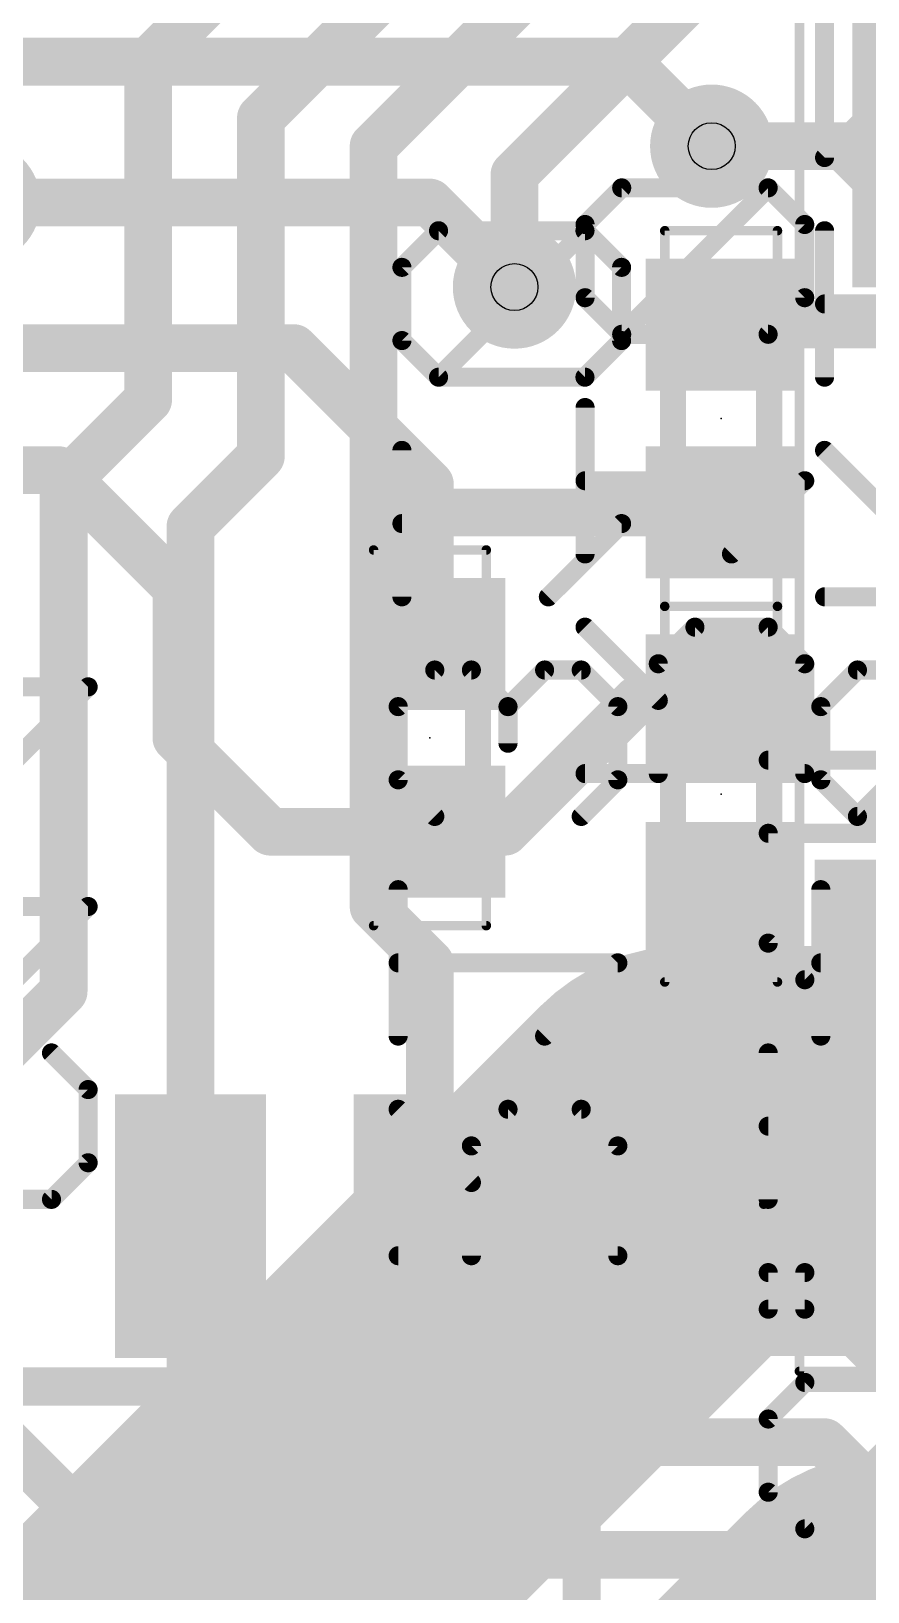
# Model space of a CAD drawing. Extents: x 61.5 to 101.4, y 9 to 89.5.
# Drawn here: x 76.63 to 81.08, y 73 to 81.31 of the extents above; entities that cross this region are included whole.
import ezdxf

# ---------------------------------------------------------------- set-up
doc = ezdxf.new("R2010")
doc.units = 0
for name, color, linetype in [('1', 22, 'CONTINUOUS'), ('16', 175, 'CONTINUOUS'), ('18', 82, 'CONTINUOUS'), ('21', 253, 'CONTINUOUS'), ('24', 7, 'CONTINUOUS'), ('26', 253, 'CONTINUOUS'), ('28', 253, 'CONTINUOUS'), ('29', 253, 'CONTINUOUS'), ('30', 253, 'CONTINUOUS'), ('31', 253, 'CONTINUOUS'), ('32', 253, 'CONTINUOUS'), ('39', 22, 'CONTINUOUS'), ('40', 175, 'CONTINUOUS'), ('44', 253, 'CONTINUOUS'), ('51', 253, 'CONTINUOUS'), ('52', 253, 'CONTINUOUS')]:
    doc.layers.add(name, color=color, linetype=linetype)

# ---------------------------------------------------------------- blocks, each defined once
blk = doc.blocks.new('RECT')
blk.add_solid([(-0.5, -0.5), (0.5, -0.5), (-0.5, 0.5), (0.5, 0.5)])
blk = doc.blocks.new('ROUNDV')
at = {"const_width": 0.5}
blk.add_lwpolyline([(0, -0.25, 1), (0, 0.25, 1), (0, -0.25)], format="xyb", dxfattribs=at)

msp = doc.modelspace()

# ---------------------------------------------------------------- linework, layer by layer
at = {"layer": '1', "const_width": 0.254}
for points in [[(77.25, 81.15), (79.4, 83.3)], [(79.2, 82.2), (77.85, 80.85)], [(79.8, 82.05), (78.45, 80.7)], [(80.1, 81.45), (79.2, 80.55)], [(77.25, 79.35), (77.25, 81.15)], [(77.85, 80.85), (77.85, 79.05)], [(78.45, 80.7), (78.45, 76.65)], [(80.25, 80.7), (80.95, 80.7)], [(80.95, 80.7), (82, 79.65)], [(79.2, 80.55), (79.2, 80.25)], [(79.2, 80.25), (79.2, 79.95)], [(76.8, 78.9), (77.25, 79.35)], [(77.475, 78.675), (77.85, 79.05)], [(76.8, 76.2), (76.8, 78.9)], [(77.475, 74.95), (77.475, 78.675)], [(78.45, 76.65), (78.75, 76.35)], [(78.75, 76.35), (78.75, 74.955)], [(76.205, 75.605), (76.8, 76.2)], [(77.475, 74.95), (77.475, 74.025)], [(78.75, 74.955), (78.745, 74.95)], [(78.745, 74.95), (80.45, 74.95)], [(80.45, 74.95), (81.75, 73.65)], [(76.205, 74.095), (77.1, 73.2)], [(77.475, 74.025), (77.7, 73.8)], [(77.7, 73.8), (80.85, 73.8)], [(80.85, 73.8), (81.45, 73.2)], [(77.1, 73.2), (80.55, 73.2)], [(80.55, 73.2), (81.15, 72.6)]]:
    msp.add_lwpolyline(points, dxfattribs=at)
at = {"layer": '1', "const_width": 0.127}
for points in [[(77.3135, 81.15, 1), (77.1865, 81.15)], [(77.2051, 81.1949, 1), (77.2949, 81.1051)], [(77.9135, 80.85, 1), (77.7865, 80.85)], [(77.8051, 80.8949, 1), (77.8949, 80.8051)], [(78.5135, 80.7, 1), (78.3865, 80.7)], [(78.4051, 80.7449, 1), (78.4949, 80.6551)], [(80.25, 80.7635, 1), (80.25, 80.6365)], [(80.9949, 80.7449, 1), (80.9051, 80.6551)], [(80.95, 80.6365, 1), (80.95, 80.7635)], [(79.2635, 80.55, 1), (79.1365, 80.55)], [(79.1551, 80.5949, 1), (79.2449, 80.5051)], [(79.2635, 80.25, 1), (79.1365, 80.25)], [(79.1365, 80.25, 1), (79.2635, 80.25)], [(79.1365, 79.95, 1), (79.2635, 79.95)], [(77.2949, 79.3051, 1), (77.2051, 79.3949)], [(77.1865, 79.35, 1), (77.3135, 79.35)], [(77.7865, 79.05, 1), (77.9135, 79.05)], [(77.8949, 79.0051, 1), (77.8051, 79.0949)], [(76.8635, 78.9, 1), (76.7365, 78.9)], [(76.7551, 78.9449, 1), (76.8449, 78.8551)], [(77.5385, 78.675, 1), (77.4115, 78.675)], [(77.4301, 78.7199, 1), (77.5199, 78.6301)], [(78.4949, 76.6949, 1), (78.4051, 76.6051)], [(78.3865, 76.65, 1), (78.5135, 76.65)], [(78.8135, 76.35, 1), (78.6865, 76.35)], [(78.7051, 76.3051, 1), (78.7949, 76.3949)], [(76.8449, 76.1551, 1), (76.7551, 76.2449)], [(76.7365, 76.2, 1), (76.8635, 76.2)], [(77.5385, 74.95, 1), (77.4115, 74.95)], [(78.745, 75.0135, 1), (78.745, 74.8865)], [(78.7001, 74.9949, 1), (78.7899, 74.9051)], [(78.7949, 74.9101, 1), (78.7051, 74.9999)], [(80.4949, 74.9949, 1), (80.4051, 74.9051)], [(80.45, 74.8865, 1), (80.45, 75.0135)], [(77.4115, 74.95, 1), (77.5385, 74.95)], [(78.6865, 74.955, 1), (78.8135, 74.955)], [(77.5199, 74.0699, 1), (77.4301, 73.9801)], [(77.4115, 74.025, 1), (77.5385, 74.025)], [(77.7, 73.8635, 1), (77.7, 73.7365)], [(77.6551, 73.7551, 1), (77.7449, 73.8449)], [(80.8949, 73.8449, 1), (80.8051, 73.7551)], [(80.85, 73.7365, 1), (80.85, 73.8635)], [(77.1, 73.2635, 1), (77.1, 73.1365)], [(77.0551, 73.1551, 1), (77.1449, 73.2449)], [(80.5949, 73.2449, 1), (80.5051, 73.1551)], [(80.55, 73.1365, 1), (80.55, 73.2635)]]:
    msp.add_lwpolyline(points, format="xyb", dxfattribs=at)
at = {"layer": '16'}
for points, const_width in [([(75.6, 81.15), (79.8, 81.15)], 0.254), ([(79.8, 81.15), (80.25, 80.7)], 0.254), ([(76.35, 80.4), (78.75, 80.4)], 0.254), ([(78.75, 80.4), (79.2, 79.95)], 0.254), ([(80.3, 79.75), (81.5, 79.75)], 0.254), ([(76.05, 79.625), (78.025, 79.625)], 0.254), ([(78.025, 79.625), (78.75, 78.9)], 0.254), ([(76.05, 78.975), (76.775, 78.975)], 0.254), ([(76.775, 78.975), (76.8, 78.95)], 0.254), ([(76.8, 78.95), (77.1, 78.65)], 0.254), ([(78.75, 78.9), (78.75, 78.75)], 0.254), ([(78.75, 78.75), (78.75, 78.05)], 0.254), ([(80.3, 78.75), (78.75, 78.75)], 0.254), ([(77.4, 78.35), (77.1, 78.65)], 0.254), ([(77.4, 77.55), (77.4, 78.35)], 0.254), ([(79.65, 77.55), (79.85, 77.75)], 0.254), ([(79.85, 77.75), (80.3, 77.75)], 0.254), ([(77.9, 77.05), (77.4, 77.55)], 0.254), ([(79.15, 77.05), (79.65, 77.55)], 0.254), ([(78.75, 77.05), (77.9, 77.05)], 0.254), ([(78.75, 77.05), (79.15, 77.05)], 0.254), ([(80.3, 76.75), (80.25, 76.7)], 0.254), ([(80.25, 76.7), (80.25, 75.35)], 0.254), ([(80.1115, 75.35), (79.9389, 75.1774)], 2.1844), ([(80.25, 75.35), (80.1115, 75.35)], 2.1844), ([(82.7, 75.35), (80.25, 75.35)], 2.1844), ([(73.4115, 68.65), (79.9389, 75.1774)], 2.1844), ([(79.5274, 75.1774), (79.5, 75.15)], 0.254), ([(79.9389, 75.1774), (79.5274, 75.1774)], 0.254), ([(81.2, 72.65), (80.325, 71.775)], 2.1844), ([(81.2, 72.65), (87.8918, 72.65)], 2.1844)]:
    msp.add_lwpolyline(points, dxfattribs=dict(at, const_width=const_width))
for points, const_width in [([(79.8449, 81.1949, 1), (79.7551, 81.1051)], 0.127), ([(79.8, 81.0865, 1), (79.8, 81.2135)], 0.127), ([(80.2051, 80.6551, 1), (80.2949, 80.7449)], 0.127), ([(78.7949, 80.4449, 1), (78.7051, 80.3551)], 0.127), ([(78.75, 80.3365, 1), (78.75, 80.4635)], 0.127), ([(79.1551, 79.9051, 1), (79.2449, 79.9949)], 0.127), ([(80.3, 79.8135, 1), (80.3, 79.6865)], 0.127), ([(78.0699, 79.6699, 1), (77.9801, 79.5801)], 0.127), ([(78.025, 79.5615, 1), (78.025, 79.6885)], 0.127), ([(76.8199, 79.0199, 1), (76.7301, 78.9301)], 0.127), ([(76.775, 78.9115, 1), (76.775, 79.0385)], 0.127), ([(76.8449, 78.9949, 1), (76.7551, 78.9051)], 0.127), ([(76.7551, 78.9051, 1), (76.8449, 78.9949)], 0.127), ([(78.8135, 78.9, 1), (78.6865, 78.9)], 0.127), ([(78.7051, 78.8551, 1), (78.7949, 78.9449)], 0.127), ([(78.8135, 78.75, 1), (78.6865, 78.75)], 0.127), ([(78.75, 78.8135, 1), (78.75, 78.6865)], 0.127), ([(80.3, 78.6865, 1), (80.3, 78.8135)], 0.127), ([(77.1449, 78.6949, 1), (77.0551, 78.6051)], 0.127), ([(78.6865, 78.75, 1), (78.8135, 78.75)], 0.127), ([(77.0551, 78.6051, 1), (77.1449, 78.6949)], 0.127), ([(77.4635, 78.35, 1), (77.3365, 78.35)], 0.127), ([(77.3551, 78.3051, 1), (77.4449, 78.3949)], 0.127), ([(78.6865, 78.05, 1), (78.8135, 78.05)], 0.127), ([(79.85, 77.8135, 1), (79.85, 77.6865)], 0.127), ([(79.8949, 77.7051, 1), (79.8051, 77.7949)], 0.127), ([(80.3, 77.6865, 1), (80.3, 77.8135)], 0.127), ([(77.4449, 77.5949, 1), (77.3551, 77.5051)], 0.127), ([(77.3365, 77.55, 1), (77.4635, 77.55)], 0.127), ([(79.6051, 77.5949, 1), (79.6949, 77.5051)], 0.127), ([(79.6949, 77.5051, 1), (79.6051, 77.5949)], 0.127), ([(77.9, 77.1135, 1), (77.9, 76.9865)], 0.127), ([(77.8551, 77.0051, 1), (77.9449, 77.0949)], 0.127), ([(78.75, 77.1135, 1), (78.75, 76.9865)], 0.127), ([(78.75, 76.9865, 1), (78.75, 77.1135)], 0.127), ([(79.1051, 77.0949, 1), (79.1949, 77.0051)], 0.127), ([(79.15, 76.9865, 1), (79.15, 77.1135)], 0.127), ([(80.3449, 76.7051, 1), (80.2551, 76.7949)], 0.127), ([(80.3135, 76.7, 1), (80.1865, 76.7)], 0.127), ([(80.2051, 76.7449, 1), (80.2949, 76.6551)], 0.127), ([(80.1115, 75.8961, 1), (80.1115, 74.8039)], 1.0922), ([(80.25, 75.8961, 1), (80.25, 74.8039)], 1.0922), ([(80.4976, 74.9638, 1), (79.7253, 75.7362)], 1.0922), ([(80.25, 74.8039, 1), (80.25, 75.8961)], 1.0922), ([(80.3251, 74.7913, 1), (79.5528, 75.5636)], 1.0922), ([(79.5528, 75.5636, 1), (80.3251, 74.7913)], 1.0922), ([(80.1865, 75.35, 1), (80.3135, 75.35)], 0.127), ([(79.5274, 75.2409, 1), (79.5274, 75.1139)], 0.127), ([(79.5723, 75.1325, 1), (79.4825, 75.2223)], 0.127), ([(79.9389, 75.1139, 1), (79.9389, 75.2409)], 0.127), ([(79.4551, 75.1949, 1), (79.5449, 75.1051)], 0.127), ([(81.2, 73.1961, 1), (81.2, 72.1039)], 1.0922), ([(81.5862, 72.2638, 1), (80.8138, 73.0362)], 1.0922)]:
    msp.add_lwpolyline(points, format="xyb", dxfattribs=dict(at, const_width=const_width))
at = {"layer": '21', "const_width": 0.2032}
for points in [[(79.1768, 74.0963), (69.4232, 74.0963)], [(79.5578, 70.5847), (79.5578, 73.7153)]]:
    msp.add_lwpolyline(points, dxfattribs=at)
at = {"layer": '21'}
for points, const_width in [([(79.5578, 73.7153, 0.4144), (79.1768, 74.0963)], 0.2032), ([(79.1768, 74.1471, 1), (79.1768, 74.0455)], 0.1016), ([(79.1768, 74.0455, 1), (79.1768, 74.1471)], 0.1016), ([(79.6086, 73.7153, 1), (79.507, 73.7153)], 0.1016), ([(79.507, 73.7153, 1), (79.6086, 73.7153)], 0.1016)]:
    msp.add_lwpolyline(points, format="xyb", dxfattribs=dict(at, const_width=const_width))
at = {"layer": '24'}
for p in [(80.3, 79.25), (78.75, 77.55), (80.3, 77.25)]:
    msp.add_point(p, dxfattribs=at)
at = {"layer": '26', "const_width": 0.1016}
for points in [[(80.8508, 81.4192), (80.8508, 80.6396)], [(80.8508, 80.6396), (81.6304, 81.4192)], [(79.7707, 80.478), (79.5758, 80.2831)], [(80.5503, 80.478), (79.7707, 80.478)], [(79.7707, 79.6984), (80.5503, 80.478)], [(80.7452, 80.2831), (80.5503, 80.478)], [(79.5758, 80.2831), (79.5758, 79.8933)], [(80.7452, 79.8933), (80.7452, 80.2831)], [(80.8508, 79.4702), (80.8508, 80.2498)], [(79.5758, 79.8933), (79.7707, 79.6984)], [(80.5503, 79.6984), (80.7452, 79.8933)], [(82.0202, 79.86), (80.8508, 79.86)], [(79.7707, 79.6984), (80.5503, 79.6984)], [(79.5758, 78.529), (79.5758, 79.3086)], [(81.2406, 78.6906), (80.8508, 79.0804)], [(80.7452, 78.9188), (79.5758, 78.9188)], [(80.3554, 78.529), (80.7452, 78.9188)], [(80.8508, 78.3008), (82.0202, 78.3008)], [(79.9656, 77.7494), (79.5758, 78.1392)], [(80.1605, 78.1392), (79.9656, 77.9443)], [(80.5503, 78.1392), (80.1605, 78.1392)], [(80.7452, 77.9443), (80.5503, 78.1392)], [(78.7757, 77.911), (78.5808, 77.7161)], [(78.9706, 77.911), (78.7757, 77.911)], [(79.1655, 77.7161), (78.9706, 77.911)], [(79.3604, 77.911), (79.1655, 77.7161)], [(79.5553, 77.911), (79.3604, 77.911)], [(79.7502, 77.7161), (79.5553, 77.911)], [(79.9656, 77.9443), (79.9656, 77.3596)], [(80.7452, 77.3596), (80.7452, 77.9443)], [(76.9302, 77.8212), (75.7608, 77.8212)], [(76.5404, 77.4314), (76.9302, 77.8212)], [(78.5808, 77.7161), (78.5808, 77.3263)], [(79.1655, 77.7161), (79.1655, 77.5212)], [(79.7502, 77.3263), (79.7502, 77.7161)], [(78.5808, 77.3263), (78.7757, 77.1314)], [(79.5553, 77.1314), (79.7502, 77.3263)], [(79.5758, 77.3596), (80.7452, 77.3596)], [(78.5808, 75.962), (78.5808, 76.7416)], [(76.9302, 76.6518), (75.7608, 76.6518)], [(76.5404, 76.262), (76.9302, 76.6518)], [(79.7502, 76.3518), (78.5808, 76.3518)], [(79.3604, 75.962), (79.7502, 76.3518)], [(76.7353, 75.8722), (76.9302, 75.6773)], [(76.9302, 75.6773), (76.9302, 75.2875)], [(78.9706, 75.1824), (78.5808, 75.5722)], [(79.1655, 75.5722), (78.9706, 75.3773)], [(79.5553, 75.5722), (79.1655, 75.5722)], [(79.7502, 75.3773), (79.5553, 75.5722)], [(78.9706, 75.3773), (78.9706, 74.7926)], [(79.7502, 74.7926), (79.7502, 75.3773)], [(76.9302, 75.2875), (76.7353, 75.0926)], [(76.7353, 75.0926), (75.9557, 75.0926)], [(78.5808, 74.7926), (79.7502, 74.7926)]]:
    msp.add_lwpolyline(points, dxfattribs=at)
at = {"layer": '26', "const_width": 0.0508}
for points in [[(80.8328, 80.6576, 1), (80.8688, 80.6216)], [(80.8254, 80.6396, 1), (80.8762, 80.6396)], [(79.7707, 80.5034, 1), (79.7707, 80.4526)], [(79.7887, 80.46, 1), (79.7527, 80.496)], [(80.5683, 80.496, 1), (80.5323, 80.46)], [(80.5683, 80.46, 1), (80.5323, 80.496)], [(80.5503, 80.4526, 1), (80.5503, 80.5034)], [(79.5578, 80.3011, 1), (79.5938, 80.2651)], [(79.6012, 80.2831, 1), (79.5504, 80.2831)], [(80.7706, 80.2831, 1), (80.7198, 80.2831)], [(80.7272, 80.2651, 1), (80.7632, 80.3011)], [(80.8762, 80.2498, 1), (80.8254, 80.2498)], [(79.5938, 79.9113, 1), (79.5578, 79.8753)], [(80.7632, 79.8753, 1), (80.7272, 79.9113)], [(79.5504, 79.8933, 1), (79.6012, 79.8933)], [(80.7198, 79.8933, 1), (80.7706, 79.8933)], [(80.8508, 79.8854, 1), (80.8508, 79.8346)], [(79.7527, 79.7164, 1), (79.7887, 79.6804)], [(79.7707, 79.7238, 1), (79.7707, 79.673)], [(79.7527, 79.6804, 1), (79.7887, 79.7164)], [(80.5323, 79.7164, 1), (80.5683, 79.6804)], [(80.5503, 79.673, 1), (80.5503, 79.7238)], [(80.8254, 79.4702, 1), (80.8762, 79.4702)], [(79.6012, 79.3086, 1), (79.5504, 79.3086)], [(80.8688, 79.0984, 1), (80.8328, 79.0624)], [(79.5758, 78.9442, 1), (79.5758, 78.8934)], [(80.7632, 78.9008, 1), (80.7272, 78.9368)], [(80.7452, 78.8934, 1), (80.7452, 78.9442)], [(79.5504, 78.529, 1), (79.6012, 78.529)], [(80.3374, 78.547, 1), (80.3734, 78.511)], [(80.8508, 78.3262, 1), (80.8508, 78.2754)], [(79.5938, 78.1572, 1), (79.5578, 78.1212)], [(80.1605, 78.1646, 1), (80.1605, 78.1138)], [(80.1785, 78.1212, 1), (80.1425, 78.1572)], [(80.5683, 78.1572, 1), (80.5323, 78.1212)], [(80.5503, 78.1138, 1), (80.5503, 78.1646)], [(78.7757, 77.9364, 1), (78.7757, 77.8856)], [(78.7937, 77.893, 1), (78.7577, 77.929)], [(78.9886, 77.929, 1), (78.9526, 77.893)], [(78.9706, 77.8856, 1), (78.9706, 77.9364)], [(79.3604, 77.9364, 1), (79.3604, 77.8856)], [(79.3784, 77.893, 1), (79.3424, 77.929)], [(79.5733, 77.929, 1), (79.5373, 77.893)], [(79.5553, 77.8856, 1), (79.5553, 77.9364)], [(79.9476, 77.9623, 1), (79.9836, 77.9263)], [(79.991, 77.9443, 1), (79.9402, 77.9443)], [(80.7706, 77.9443, 1), (80.7198, 77.9443)], [(80.7272, 77.9263, 1), (80.7632, 77.9623)], [(76.9482, 77.8032, 1), (76.9122, 77.8392)], [(76.9302, 77.7958, 1), (76.9302, 77.8466)], [(79.9476, 77.7314, 1), (79.9836, 77.7674)], [(78.5628, 77.7341, 1), (78.5988, 77.6981)], [(78.6062, 77.7161, 1), (78.5554, 77.7161)], [(79.1475, 77.7341, 1), (79.1835, 77.6981)], [(79.1909, 77.7161, 1), (79.1401, 77.7161)], [(79.1475, 77.6981, 1), (79.1835, 77.7341)], [(79.7756, 77.7161, 1), (79.7248, 77.7161)], [(79.7322, 77.6981, 1), (79.7682, 77.7341)], [(79.1401, 77.5212, 1), (79.1909, 77.5212)], [(78.5988, 77.3443, 1), (78.5628, 77.3083)], [(79.5758, 77.385, 1), (79.5758, 77.3342)], [(79.7682, 77.3083, 1), (79.7322, 77.3443)], [(79.9402, 77.3596, 1), (79.991, 77.3596)], [(80.7198, 77.3596, 1), (80.7706, 77.3596)], [(80.7452, 77.3342, 1), (80.7452, 77.385)], [(78.5554, 77.3263, 1), (78.6062, 77.3263)], [(79.7248, 77.3263, 1), (79.7756, 77.3263)], [(78.7577, 77.1134, 1), (78.7937, 77.1494)], [(79.5373, 77.1494, 1), (79.5733, 77.1134)], [(78.6062, 76.7416, 1), (78.5554, 76.7416)], [(76.9482, 76.6338, 1), (76.9122, 76.6698)], [(76.9302, 76.6264, 1), (76.9302, 76.6772)], [(78.5808, 76.3772, 1), (78.5808, 76.3264)], [(79.7682, 76.3338, 1), (79.7322, 76.3698)], [(79.7502, 76.3264, 1), (79.7502, 76.3772)], [(78.5554, 75.962, 1), (78.6062, 75.962)], [(79.3424, 75.98, 1), (79.3784, 75.944)], [(76.7533, 75.8902, 1), (76.7173, 75.8542)], [(76.9556, 75.6773, 1), (76.9048, 75.6773)], [(76.9122, 75.6593, 1), (76.9482, 75.6953)], [(78.5988, 75.5902, 1), (78.5628, 75.5542)], [(79.1655, 75.5976, 1), (79.1655, 75.5468)], [(79.1835, 75.5542, 1), (79.1475, 75.5902)], [(79.5733, 75.5902, 1), (79.5373, 75.5542)], [(79.5553, 75.5468, 1), (79.5553, 75.5976)], [(78.9526, 75.3953, 1), (78.9886, 75.3593)], [(78.996, 75.3773, 1), (78.9452, 75.3773)], [(79.7756, 75.3773, 1), (79.7248, 75.3773)], [(79.7322, 75.3593, 1), (79.7682, 75.3953)], [(76.9048, 75.2875, 1), (76.9556, 75.2875)], [(76.9482, 75.2695, 1), (76.9122, 75.3055)], [(78.9526, 75.1644, 1), (78.9886, 75.2004)], [(76.7173, 75.1106, 1), (76.7533, 75.0746)], [(76.7353, 75.0672, 1), (76.7353, 75.118)], [(78.5808, 74.818, 1), (78.5808, 74.7672)], [(78.9452, 74.7926, 1), (78.996, 74.7926)], [(79.7248, 74.7926, 1), (79.7756, 74.7926)], [(79.7502, 74.7672, 1), (79.7502, 74.818)]]:
    msp.add_lwpolyline(points, format="xyb", dxfattribs=at)
at = {"layer": '28', "const_width": 0.1016}
for points in [[(78.7957, 80.2498), (78.6008, 80.0549)], [(79.5753, 80.2498), (78.7957, 80.2498)], [(78.7957, 79.4702), (79.5753, 80.2498)], [(79.7702, 80.0549), (79.5753, 80.2498)], [(78.6008, 80.0549), (78.6008, 79.6651)], [(79.7702, 79.6651), (79.7702, 80.0549)], [(78.6008, 79.6651), (78.7957, 79.4702)], [(79.5753, 79.4702), (79.7702, 79.6651)], [(78.7957, 79.4702), (79.5753, 79.4702)], [(78.6008, 78.3008), (78.6008, 79.0804)], [(79.7702, 78.6906), (78.6008, 78.6906)], [(79.3804, 78.3008), (79.7702, 78.6906)], [(81.0257, 77.911), (80.8308, 77.7161)], [(81.8053, 77.911), (81.0257, 77.911)], [(81.0257, 77.1314), (81.8053, 77.911)], [(80.8308, 77.7161), (80.8308, 77.3263)], [(80.5508, 77.4314), (81.7202, 77.4314)], [(80.8308, 77.3263), (81.0257, 77.1314)], [(81.0257, 77.1314), (81.8053, 77.1314)], [(80.5508, 76.4569), (80.5508, 77.0416)], [(80.5508, 77.0416), (81.3304, 77.0416)], [(80.8308, 75.962), (80.8308, 76.7416)], [(80.7457, 76.262), (80.5508, 76.4569)], [(82.0002, 76.3518), (80.8308, 76.3518)], [(81.3304, 76.262), (80.7457, 76.262)], [(80.5508, 75.0926), (80.5508, 75.8722)], [(81.7202, 75.4824), (80.5508, 75.4824)], [(80.7457, 74.7028), (80.5508, 74.7028)], [(80.5508, 74.7028), (80.5508, 74.5079)], [(80.7457, 74.5079), (80.7457, 74.7028)], [(80.5508, 74.5079), (80.7457, 74.5079)], [(80.7457, 74.1181), (80.5508, 73.9232)], [(81.5253, 74.1181), (80.7457, 74.1181)], [(80.7457, 73.3385), (81.5253, 74.1181)], [(80.5508, 73.9232), (80.5508, 73.5334)], [(80.5508, 73.5334), (80.7457, 73.3385)], [(80.7457, 73.3385), (81.5253, 73.3385)]]:
    msp.add_lwpolyline(points, dxfattribs=at)
at = {"layer": '28', "const_width": 0.0508}
for points in [[(78.7957, 80.2752, 1), (78.7957, 80.2244)], [(78.8137, 80.2318, 1), (78.7777, 80.2678)], [(79.5933, 80.2678, 1), (79.5573, 80.2318)], [(79.5933, 80.2318, 1), (79.5573, 80.2678)], [(79.5753, 80.2244, 1), (79.5753, 80.2752)], [(78.5828, 80.0729, 1), (78.6188, 80.0369)], [(78.6262, 80.0549, 1), (78.5754, 80.0549)], [(79.7956, 80.0549, 1), (79.7448, 80.0549)], [(79.7522, 80.0369, 1), (79.7882, 80.0729)], [(78.6188, 79.6831, 1), (78.5828, 79.6471)], [(78.5754, 79.6651, 1), (78.6262, 79.6651)], [(79.7448, 79.6651, 1), (79.7956, 79.6651)], [(79.7882, 79.6471, 1), (79.7522, 79.6831)], [(78.7957, 79.4956, 1), (78.7957, 79.4448)], [(79.5753, 79.4448, 1), (79.5753, 79.4956)], [(78.7777, 79.4882, 1), (78.8137, 79.4522)], [(78.7777, 79.4522, 1), (78.8137, 79.4882)], [(79.5573, 79.4882, 1), (79.5933, 79.4522)], [(78.6262, 79.0804, 1), (78.5754, 79.0804)], [(78.6008, 78.716, 1), (78.6008, 78.6652)], [(79.7882, 78.6726, 1), (79.7522, 78.7086)], [(79.7702, 78.6652, 1), (79.7702, 78.716)], [(78.5754, 78.3008, 1), (78.6262, 78.3008)], [(79.3624, 78.3188, 1), (79.3984, 78.2828)], [(81.0257, 77.9364, 1), (81.0257, 77.8856)], [(81.0437, 77.893, 1), (81.0077, 77.929)], [(80.8128, 77.7341, 1), (80.8488, 77.6981)], [(80.8562, 77.7161, 1), (80.8054, 77.7161)], [(80.5508, 77.4568, 1), (80.5508, 77.406)], [(80.8488, 77.3443, 1), (80.8128, 77.3083)], [(80.8054, 77.3263, 1), (80.8562, 77.3263)], [(81.0077, 77.1494, 1), (81.0437, 77.1134)], [(81.0257, 77.1568, 1), (81.0257, 77.106)], [(81.0077, 77.1134, 1), (81.0437, 77.1494)], [(80.5762, 77.0416, 1), (80.5254, 77.0416)], [(80.5508, 77.067, 1), (80.5508, 77.0162)], [(80.8562, 76.7416, 1), (80.8054, 76.7416)], [(80.5688, 76.4749, 1), (80.5328, 76.4389)], [(80.5254, 76.4569, 1), (80.5762, 76.4569)], [(80.8308, 76.3772, 1), (80.8308, 76.3264)], [(80.7457, 76.2874, 1), (80.7457, 76.2366)], [(80.7277, 76.244, 1), (80.7637, 76.28)], [(80.8054, 75.962, 1), (80.8562, 75.962)], [(80.5762, 75.8722, 1), (80.5254, 75.8722)], [(80.5508, 75.5078, 1), (80.5508, 75.457)], [(80.5254, 75.0926, 1), (80.5762, 75.0926)], [(80.5508, 74.7282, 1), (80.5508, 74.6774)], [(80.5762, 74.7028, 1), (80.5254, 74.7028)], [(80.7711, 74.7028, 1), (80.7203, 74.7028)], [(80.7457, 74.6774, 1), (80.7457, 74.7282)], [(80.5508, 74.5333, 1), (80.5508, 74.4825)], [(80.5254, 74.5079, 1), (80.5762, 74.5079)], [(80.7203, 74.5079, 1), (80.7711, 74.5079)], [(80.7457, 74.4825, 1), (80.7457, 74.5333)], [(80.7457, 74.1435, 1), (80.7457, 74.0927)], [(80.7637, 74.1001, 1), (80.7277, 74.1361)], [(80.5328, 73.9412, 1), (80.5688, 73.9052)], [(80.5762, 73.9232, 1), (80.5254, 73.9232)], [(80.5688, 73.5514, 1), (80.5328, 73.5154)], [(80.5254, 73.5334, 1), (80.5762, 73.5334)], [(80.7277, 73.3565, 1), (80.7637, 73.3205)], [(80.7457, 73.3639, 1), (80.7457, 73.3131)], [(80.7277, 73.3205, 1), (80.7637, 73.3565)]]:
    msp.add_lwpolyline(points, format="xyb", dxfattribs=at)
at = {"layer": '39', "const_width": 0.0508}
for points in [[(80.527, 77.033), (84.473, 77.033)], [(80.527, 75.067), (80.527, 77.033)], [(84.473, 75.067), (80.527, 75.067)]]:
    msp.add_lwpolyline(points, dxfattribs=at)
at = {"layer": '39', "const_width": 0.0254}
for points in [[(80.527, 77.0457, 1), (80.527, 77.0203)], [(80.5397, 77.033, 1), (80.5143, 77.033)], [(80.527, 75.0797, 1), (80.527, 75.0543)], [(80.5143, 75.067, 1), (80.5397, 75.067)]]:
    msp.add_lwpolyline(points, format="xyb", dxfattribs=at)
at = {"layer": '40', "const_width": 0.0508}
for points in [[(80.717, 82.123), (80.717, 74.177)], [(80, 78.25), (80, 80.25)], [(80, 80.25), (80.6, 80.25)], [(80.6, 80.25), (80.6, 78.25)], [(78.45, 78.55), (79.05, 78.55)], [(78.45, 76.55), (78.45, 78.55)], [(79.05, 78.55), (79.05, 76.55)], [(80.6, 78.25), (80, 78.25)], [(80, 78.25), (80.6, 78.25)], [(80, 76.25), (80, 78.25)], [(80.6, 78.25), (80.6, 76.25)], [(79.05, 76.55), (78.45, 76.55)], [(80.6, 76.25), (80, 76.25)], [(80.717, 74.177), (84.683, 74.177)]]:
    msp.add_lwpolyline(points, dxfattribs=at)
at = {"layer": '40', "const_width": 0.0254}
for points in [[(80.0127, 80.25, 1), (79.9873, 80.25)], [(80, 80.2627, 1), (80, 80.2373)], [(80.6127, 80.25, 1), (80.5873, 80.25)], [(80.6, 80.2373, 1), (80.6, 80.2627)], [(78.45, 78.5627, 1), (78.45, 78.5373)], [(78.4627, 78.55, 1), (78.4373, 78.55)], [(79.0627, 78.55, 1), (79.0373, 78.55)], [(79.05, 78.5373, 1), (79.05, 78.5627)], [(80, 78.2627, 1), (80, 78.2373)], [(80, 78.2627, 1), (80, 78.2373)], [(80.0127, 78.25, 1), (79.9873, 78.25)], [(80.6127, 78.25, 1), (80.5873, 78.25)], [(80.6, 78.2373, 1), (80.6, 78.2627)], [(80.6, 78.2373, 1), (80.6, 78.2627)], [(79.9873, 78.25, 1), (80.0127, 78.25)], [(80.5873, 78.25, 1), (80.6127, 78.25)], [(78.45, 76.5627, 1), (78.45, 76.5373)], [(78.4373, 76.55, 1), (78.4627, 76.55)], [(79.0373, 76.55, 1), (79.0627, 76.55)], [(79.05, 76.5373, 1), (79.05, 76.5627)], [(80, 76.2627, 1), (80, 76.2373)], [(79.9873, 76.25, 1), (80.0127, 76.25)], [(80.5873, 76.25, 1), (80.6127, 76.25)], [(80.6, 76.2373, 1), (80.6, 76.2627)], [(80.717, 74.1897, 1), (80.717, 74.1643)], [(80.7043, 74.177, 1), (80.7297, 74.177)]]:
    msp.add_lwpolyline(points, format="xyb", dxfattribs=at)
at = {"layer": '44'}
for centre in [(80.25, 80.7), (79.2, 79.95)]:
    msp.add_circle(centre, 0.125, dxfattribs=at)
at = {"layer": '52', "const_width": 0.0635}
for points in [[(80.05, 79.7818, 1), (80.05, 79.7182)], [(80.0817, 79.75, 1), (80.0182, 79.75)], [(80.5817, 79.75, 1), (80.5182, 79.75)], [(80.55, 79.7182, 1), (80.55, 79.7818)], [(80.05, 78.7818, 1), (80.05, 78.7182)], [(80.0182, 78.75, 1), (80.0817, 78.75)], [(80.5, 78.7818, 1), (80.5, 78.7182)], [(80.5182, 78.75, 1), (80.5817, 78.75)], [(80.55, 78.7182, 1), (80.55, 78.7818)], [(80.55, 78.7182, 1), (80.55, 78.7818)], [(78.5318, 78.05, 1), (78.4682, 78.05)], [(78.5, 78.0817, 1), (78.5, 78.0182)], [(78.5, 78.0817, 1), (78.5, 78.0182)], [(78.55, 78.0182, 1), (78.55, 78.0817)], [(79.0318, 78.05, 1), (78.9682, 78.05)], [(79, 78.0182, 1), (79, 78.0817)], [(80.05, 77.7818, 1), (80.05, 77.7182)], [(80.05, 77.7818, 1), (80.05, 77.7182)], [(80.0817, 77.75, 1), (80.0182, 77.75)], [(80.1, 77.7182, 1), (80.1, 77.7818)], [(80.5817, 77.75, 1), (80.5182, 77.75)], [(80.55, 77.7182, 1), (80.55, 77.7818)], [(78.5, 77.0817, 1), (78.5, 77.0182)], [(79, 77.0182, 1), (79, 77.0817)], [(78.4682, 77.05, 1), (78.5318, 77.05)], [(78.9682, 77.05, 1), (79.0318, 77.05)], [(80.05, 76.7818, 1), (80.05, 76.7182)], [(80.0182, 76.75, 1), (80.0817, 76.75)], [(80.5182, 76.75, 1), (80.5817, 76.75)], [(80.55, 76.7182, 1), (80.55, 76.7818)]]:
    msp.add_lwpolyline(points, format="xyb", dxfattribs=at)
at = {"layer": '52', "const_width": 0.127}
for points in [[(80.05, 78.75), (80.05, 79.75)], [(80.05, 79.75), (80.55, 79.75)], [(80.55, 79.75), (80.55, 78.75)], [(80.55, 78.75), (80.05, 78.75)], [(80.55, 78.75), (80.5, 78.75)], [(78.5, 78.05), (79, 78.05)], [(78.5, 77.05), (78.5, 78.05)], [(78.5, 78.05), (78.55, 78.05)], [(79, 78.05), (79, 77.05)], [(80.05, 77.75), (80.55, 77.75)], [(80.05, 76.75), (80.05, 77.75)], [(80.05, 77.75), (80.1, 77.75)], [(80.55, 77.75), (80.55, 76.75)], [(79, 77.05), (78.5, 77.05)], [(80.55, 76.75), (80.05, 76.75)]]:
    msp.add_lwpolyline(points, dxfattribs=at)

# ---------------------------------------------------------------- block references
at = {"layer": '1'}
for p, xscale, yscale in [((81.55, 76.05), 1.3, 1.5), ((77.475, 74.95), 0.6, 1.2), ((78.745, 74.95), 0.6, 1.2)]:
    msp.add_blockref('RECT', p, dxfattribs=dict(at, xscale=xscale, yscale=yscale))
at = {"layer": '16', "xscale": 0.5, "yscale": 0.6}
for p, rotation in [((80.3, 79.75), 90), ((80.3, 78.75), 90), ((78.75, 78.05), 270), ((80.3, 77.75), 270), ((78.75, 77.05), 270), ((80.3, 76.75), 270)]:
    msp.add_blockref('RECT', p, dxfattribs=dict(at, rotation=rotation))
at = {"layer": '18', "xscale": 0.6564, "yscale": 0.6564}
for p in [(80.25, 80.7), (80.25, 80.7), (76.35, 80.4), (76.35, 80.4), (79.2, 79.95), (79.2, 79.95)]:
    msp.add_blockref('ROUNDV', p, dxfattribs=at)
at = {"layer": '29'}
for p, xscale, yscale in [((81.55, 76.05), 1.5032, 1.7032), ((77.475, 74.95), 0.8032, 1.4032), ((78.745, 74.95), 0.8032, 1.4032)]:
    msp.add_blockref('RECT', p, dxfattribs=dict(at, xscale=xscale, yscale=yscale))
at = {"layer": '30'}
for p, xscale, yscale, rotation in [((82.7, 80.95), 2.0032, 3.4032, 270), ((80.3, 79.75), 0.7032, 0.8032, 90), ((80.3, 78.75), 0.7032, 0.8032, 90), ((78.75, 78.05), 0.7032, 0.8032, 270), ((80.3, 77.75), 0.7032, 0.8032, 270), ((78.75, 77.05), 0.7032, 0.8032, 270), ((80.3, 76.75), 0.7032, 0.8032, 270), ((82.7, 75.35), 2.0032, 3.4032, 270)]:
    msp.add_blockref('RECT', p, dxfattribs=dict(at, xscale=xscale, yscale=yscale, rotation=rotation))
at = {"layer": '31'}
for p, xscale, yscale in [((81.55, 76.05), 1.3, 1.5), ((77.475, 74.95), 0.6, 1.2), ((78.745, 74.95), 0.6, 1.2)]:
    msp.add_blockref('RECT', p, dxfattribs=dict(at, xscale=xscale, yscale=yscale))
at = {"layer": '32', "xscale": 0.5, "yscale": 0.6}
for p, rotation in [((80.3, 79.75), 90), ((80.3, 78.75), 90), ((78.75, 78.05), 270), ((80.3, 77.75), 270), ((78.75, 77.05), 270), ((80.3, 76.75), 270)]:
    msp.add_blockref('RECT', p, dxfattribs=dict(at, rotation=rotation))
at = {"layer": '51', "xscale": 0.508, "yscale": 1.016}
for p in [(77.475, 74.944), (78.745, 74.944)]:
    msp.add_blockref('RECT', p, dxfattribs=at)

doc.saveas('drawing.dxf')
